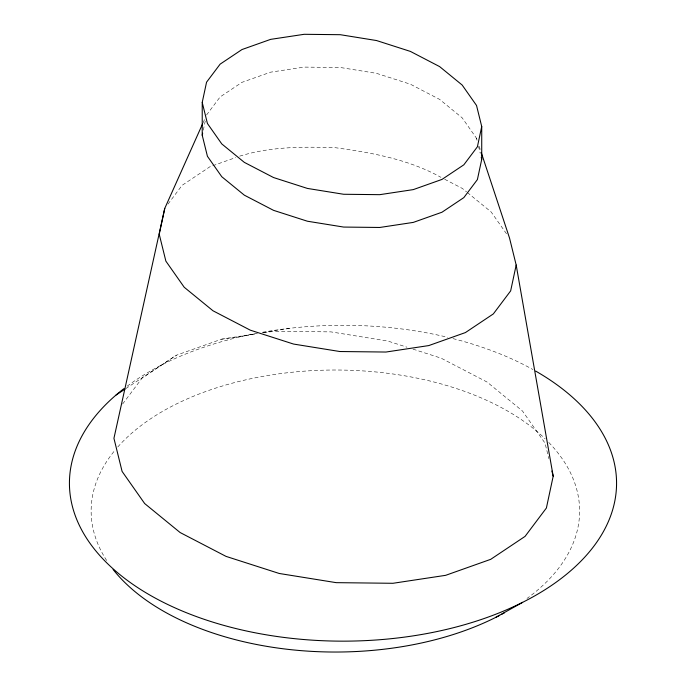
<?xml version="1.0" encoding="UTF-8"?>
<svg xmlns="http://www.w3.org/2000/svg" width="686" height="686" viewBox="0 0 686 686"><rect width="100%" height="100%" fill="white"/><g stroke="black" fill="none" stroke-linecap="round" stroke-linejoin="round"><path stroke-width="0.51" stroke-dasharray="3.43 2.57" d="M203.313 130.16L205.26 121.053M203.073 122.768L204.814 118.875M206.555 114.982L220.12 96.949L241.978 82.337L270.661 72.159L304.198 67.099L340.307 67.502L376.537 73.342L410.408 84.215L439.615 99.393L462.167 117.829L476.53 138.28L477.199 140.296M167.967 204.119L182.082 185.349L210.002 166.698L235.735 157.557M122.623 404.011L142.053 378.166L176.413 355.211L221.484 339.21L257.087 333.533M125.847 388.559L176.413 355.211M239.697 156.151C270.601 146.504 303.504 146.607 335.583 147.739C371.735 152.678 408.736 159.349 440.961 177.331M262.318 332.701L290.59 328.2M221.484 339.21L257.276 333.808M263.613 332.847L274.194 331.252L330.944 331.887L387.882 341.062L406.961 347.193M412.989 349.123L441.107 358.161L487.017 382.008L522.458 410.991L545.027 443.122L548.86 458.634M444.691 179.269L462.407 188.47L466.523 191.84M467.346 192.509L491.21 212.025L506.5 233.78M479.197 146.35L480.2 149.376M476.53 138.28L477.027 140.287M478.511 146.298L480.243 153.321M127.142 386.192A273.568 157.943 0 0 1 255.466 333.576M262.849 332.204A273.568 157.943 0 0 1 447.735 337.306M452.974 338.601A273.568 157.943 0 0 1 532.928 369.54M548.791 442.453A244.242 141.007 0 0 1 527.011 598.449M106.647 560.471A244.242 141.007 0 0 1 114.991 450.239M117.769 446.989A244.242 141.007 0 0 1 327.291 370.088A244.242 141.007 0 0 1 545.164 438.817"/><path stroke-width="1.03" d="M202.636 123.737L164.76 208.39L159.229 234.235L165.866 261.126L184.208 287.245L213.012 310.792L250.313 330.172L293.574 344.063L339.836 351.524L385.952 352.038L428.793 345.572L465.417 332.573L493.337 313.914L510.658 290.881L516.181 265.028L509.552 238.136L481.203 152.403M202.224 102.428L206.555 82.191L220.12 64.15L241.978 49.546L270.661 39.359L304.198 34.3L340.307 34.703L376.537 40.543L410.408 51.416L439.615 66.593L462.167 85.038L476.53 105.481L481.726 126.541L481.726 159.341L477.396 179.578L463.83 197.611L441.973 212.223L413.289 222.401L379.752 227.469L343.643 227.066L307.414 221.226L273.543 210.345L244.336 195.167L221.784 176.731L207.421 156.279L202.224 135.219L202.224 102.428L207.421 123.489L221.784 143.931L244.336 162.376L273.543 177.545L307.414 188.427L343.643 194.267L379.752 194.67L413.289 189.61L441.973 179.423L463.83 164.82L477.396 146.778L481.726 126.541M202.224 135.219L202.662 133.195M516.181 265.028L553.19 476.221L546.39 508.026L525.073 536.375L490.713 559.33L445.643 575.331L392.941 583.289L336.183 582.654L279.245 573.479L226.02 556.38L180.118 532.533L144.669 503.55L122.099 471.419L113.936 438.32L164.76 208.39M116.088 394.999L124.955 389.142M495.755 617.374L522.638 602.334M481.229 157.334L481.726 159.341M551.921 471.05L553.19 476.221M535.629 371.066A273.568 157.943 0 0 1 545.987 589.094A273.568 157.943 0 0 1 169.236 605.206A273.568 157.943 0 0 1 123.857 388.67M504.553 612.735A244.242 141.007 0 0 1 501.655 614.313M499.7 615.351A244.242 141.007 0 0 1 113.087 569.449"/></g></svg>
